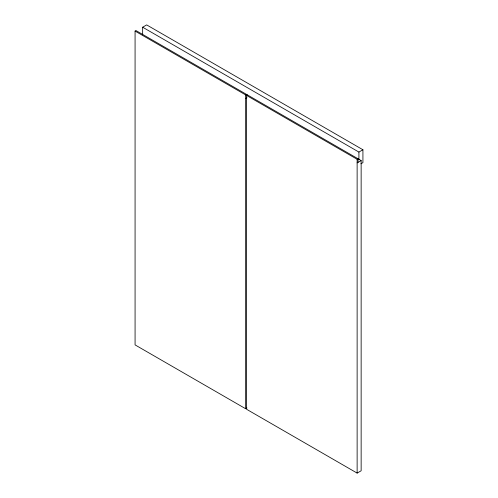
<?xml version="1.0" encoding="UTF-8"?>
<svg xmlns="http://www.w3.org/2000/svg" width="498" height="498" viewBox="0 0 498 498"><rect width="100%" height="100%" fill="white"/><g stroke="black" fill="none" stroke-linecap="round" stroke-linejoin="round"><path stroke-width="0.75" d="M135.076 31.081L135.966 30.565L361.143 160.568L361.143 470.784L357.128 473.1L246.547 409.256L246.547 94.408L245.657 94.925L135.076 31.081L135.076 344.896L245.657 408.74L246.996 407.968M142.652 34.792L142.652 27.216L146.667 24.9L362.924 149.755L362.924 162.628L360.919 163.786M247.438 94.925L246.547 95.435L357.128 159.279L358.025 158.769L358.025 162.373M245.657 98.529L246.996 97.757M142.652 27.216L358.915 152.071L362.924 149.755M357.128 162.883L361.143 160.568M358.915 152.071L358.915 159.646M357.128 159.279L357.128 473.1M245.657 94.925L245.657 408.74"/></g></svg>
